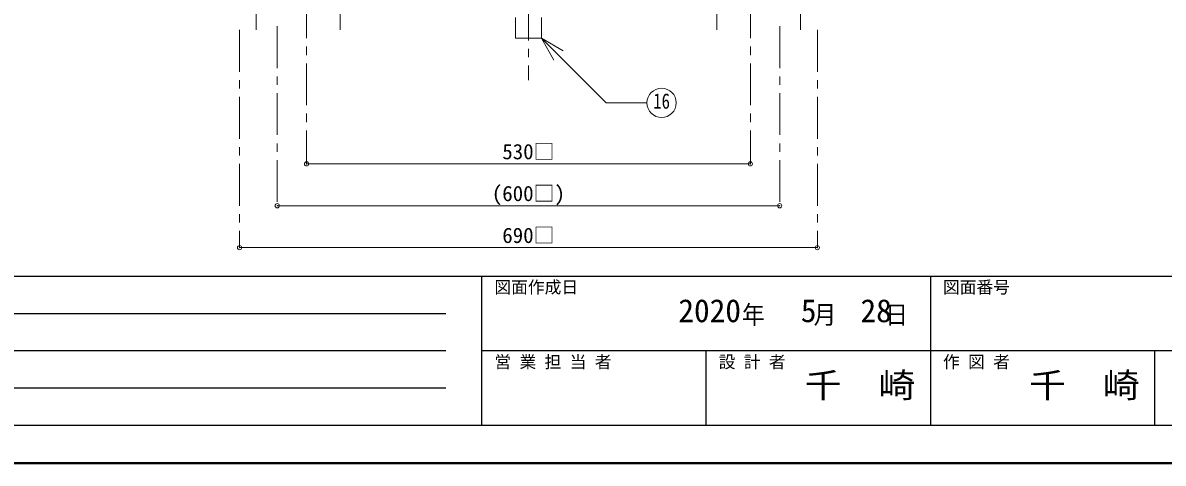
# Model space of a CAD drawing. Units: millimetres at full size, sheet at 1:10; details may follow other scales. Extents: x -2123 to 1927, y -1358 to 1452.
# Drawn here: x -702 to 660, y -1358 to -832 of the extents above; entities that cross this region are included whole.
import ezdxf
from ezdxf.enums import TextEntityAlignment as Align

# ---------------------------------------------------------------- set-up
doc = ezdxf.new("R2010")
doc.units = ezdxf.units.MM
doc.header["$LTSCALE"] = 10
doc.header["$PDMODE"] = 32
doc.header["$PDSIZE"] = 5
doc.linetypes.add('CHAIN1', pattern=[8, 5, -1, 1, -1])
doc.layers.add('0-0', color=7, linetype='Continuous', lineweight=18)
doc.styles.add('ＭＳ ゴシック', font='')
doc.styles.get('ＭＳ ゴシック').set_extended_font_data('MS Gothic')

msp = doc.modelspace()

# ---------------------------------------------------------------- linework, layer by layer
at = {"layer": '0-0', "color": 4, "linetype": 'CHAIN1', "lineweight": 9}
for p, q in [((-97.8, 156.91), (-97.8, -900.59)), ((-362.8, -800.59), (-362.8, -1000.59)), ((167.2, -800.59), (167.2, -1000.59)), ((-422.8, -807.59), (-422.8, -840.59)), ((-322.8, -807.59), (-322.8, -840.59)), ((127.2, -807.59), (127.2, -840.59)), ((227.2, -807.59), (227.2, -840.59)), ((-442.8, -840.59), (-442.8, -1100.59)), ((-397.8, -836.09), (-397.8, -1050.59)), ((202.2, -836.09), (202.2, -1050.59)), ((247.2, -840.59), (247.2, -1100.59))]:
    msp.add_line(p, q, dxfattribs=at)
at = {"layer": '0-0'}
for p, q in [((-113.3, -825.59), (-113.3, -850.59)), ((-82.3, -825.59), (-82.3, -850.59)), ((-82.3, -850.59), (-113.3, -850.59)), ((-82.32, -850.58), (-67.32, -876.56)), ((-82.32, -850.58), (-56.34, -865.58))]:
    msp.add_line(p, q, dxfattribs=at)
at = {"layer": '0-0', "color": 4, "lineweight": 9}
for p, q in [((-362.8, -1000.59), (167.2, -1000.59)), ((202.2, -1050.59), (-397.8, -1050.59)), ((-442.8, -1100.59), (247.2, -1100.59))]:
    msp.add_line(p, q, dxfattribs=at)
at = {"layer": '0-0', "color": 6, "lineweight": 25}
for p, q in [((-2077.8, -1134.52), (1882.2, -1134.52)), ((-153.52, -1313.09), (-153.52, -1134.52)), ((382.2, -1134.52), (382.2, -1313.09)), ((-1124.94, -1179.16), (-196.37, -1179.16)), ((-196.37, -1223.8), (-1124.94, -1223.8)), ((1882.2, -1223.8), (-153.52, -1223.8)), ((114.34, -1313.09), (114.34, -1223.8)), ((650.06, -1313.09), (650.06, -1223.8)), ((-196.37, -1268.44), (-1124.94, -1268.44)), ((1882.2, -1313.09), (-2077.8, -1313.09))]:
    msp.add_line(p, q, dxfattribs=at)
at = {"layer": '0-0', "color": 1, "lineweight": 40}
msp.add_line((1927.2, -1358.09), (-2122.8, -1358.09), dxfattribs=at)
at = {"layer": '0-0'}
msp.add_lwpolyline([(-82.32, -850.58), (-5.21, -927.68), (43.72, -927.68)], dxfattribs=at)
msp.add_circle((61.22, -927.68), 17.5, dxfattribs=at)
at = {"layer": '0-0', "color": 1}
for p in [(-362.8, -1000.59), (167.2, -1000.59), (-397.8, -1050.59), (202.2, -1050.59), (-442.8, -1100.59), (247.2, -1100.59)]:
    msp.add_point(p, dxfattribs=at)

# ---------------------------------------------------------------- texts
at = {"layer": '0-0', "style": 'ＭＳ ゴシック'}
for s, height, width, p in [('16', 18.33, 0.8, (51.22, -940.18)), ('千\u3000崎', 29.33, 1.1, (232.2, -1288.44)), ('千\u3000崎', 29.33, 1.1, (500.06, -1288.44))]:
    msp.add_text(s, height=height, dxfattribs=dict(at, width=width)).set_placement(p, align=Align.BOTTOM_LEFT)
for s, height, p in [('530□', 18.33, (-129.05, -1000.59)), ('(600□)', 18.33, (-141.55, -1050.59)), ('690□', 18.33, (-129.05, -1100.59)), ('図面作成日', 14.66, (-138.52, -1159.52)), ('図面番号', 14.66, (397.2, -1159.52)), ('2020', 27.49, (81.2, -1197.91)), ('5', 27.49, (227.45, -1197.91)), ('28', 27.49, (298.7, -1197.91)), ('営 業 担 当 者', 14.66, (-138.52, -1248.8)), ('設 計 者', 14.66, (129.34, -1248.8)), ('作 図 者', 14.66, (397.2, -1248.8))]:
    msp.add_text(s, height=height, dxfattribs=at).set_placement(p, align=Align.BOTTOM_LEFT)
at = {"layer": '0-0', "insert": (157.2, -1194.16), "char_height": 21.99, "attachment_point": 7, "style": 'ＭＳ ゴシック'}
msp.add_mtext('\\T1.27;\\W0.9;年\\~\\~\\~月\\~\\~\\~日', dxfattribs=at)

doc.saveas('drawing.dxf')
